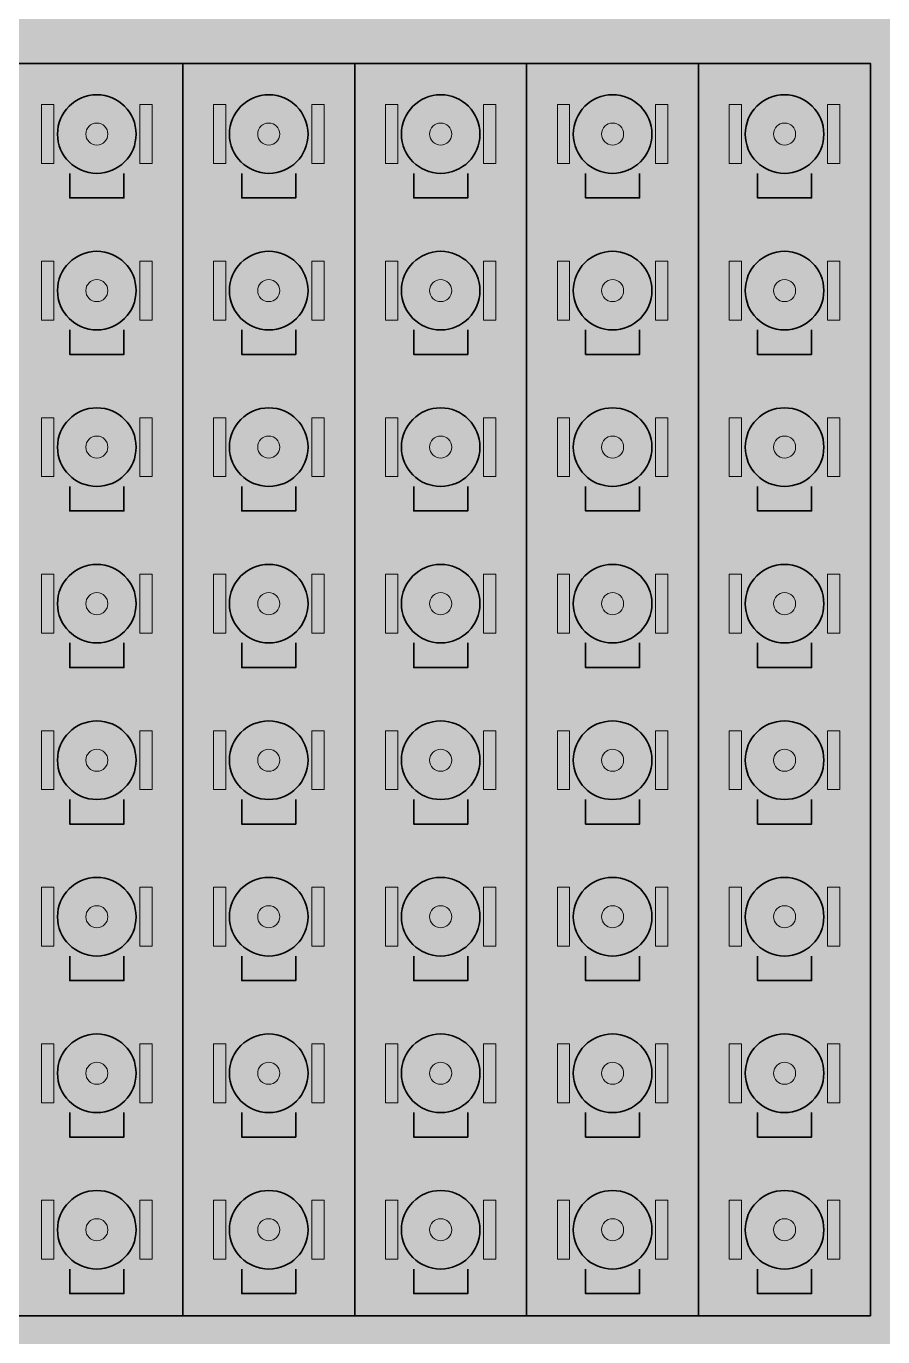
# Model space of a CAD drawing. Header units: millimetres. Extents: x 0 to 1189, y 0 to 841.
# Drawn here: x 622.1 to 657, y 184.1 to 237.5 of the extents above; entities that cross this region are included whole.
import ezdxf

# ---------------------------------------------------------------- set-up
doc = ezdxf.new("R2010")
doc.units = ezdxf.units.MM
doc.layers.add('A-DEM-VE', color=3, linetype='CONTINUOUS', lineweight=35, true_color=0x00963c)
doc.layers.add('A-EQUIPO', color=30, linetype='CONTINUOUS', lineweight=35, true_color=0xe67800)
for name, color, linetype, lineweight in [('A-EQUIPO-FINO', 8, 'CONTINUOUS', 13), ('A-EQUIPO-RELLENO', 9, 'CONTINUOUS', 13), ('A-RELLENO', 9, 'CONTINUOUS', 13)]:
    doc.layers.add(name, color=color, linetype=linetype, lineweight=lineweight)

msp = doc.modelspace()

# ---------------------------------------------------------------- hatches: boundary and pattern name
at = {"layer": 'A-EQUIPO-RELLENO', "true_color": 0x969ba0}
h = msp.add_hatch(color=7, dxfattribs=at)
h.dxf.hatch_style = 1
h.paths.add_polyline_path([(623.25, 231.931), (623.25, 234.331), (622.75, 234.331), (622.75, 231.931)])
at = {"layer": 'A-EQUIPO-RELLENO', "true_color": 0xf0786e}
h = msp.add_hatch(color=7, dxfattribs=at)
h.dxf.hatch_style = 1
h.paths.add_polyline_path([(625, 234.731), (624.586, 234.677), (624.2, 234.517), (623.869, 234.263), (623.614, 233.931), (623.455, 233.545), (623.4, 233.131), (623.455, 232.717), (623.614, 232.331), (623.869, 232), (624.2, 231.746), (624.586, 231.586), (625, 231.531), (625.414, 231.586), (625.8, 231.746), (626.131, 232), (626.386, 232.331), (626.545, 232.717), (626.6, 233.131), (626.545, 233.545), (626.386, 233.931), (626.131, 234.263), (625.8, 234.517), (625.414, 234.677)])
at = {"layer": 'A-EQUIPO-RELLENO', "true_color": 0x969ba0}
h = msp.add_hatch(color=7, dxfattribs=at)
h.dxf.hatch_style = 1
h.paths.add_polyline_path([(627.25, 231.931), (627.25, 234.331), (626.75, 234.331), (626.75, 231.931)])
h = msp.add_hatch(color=7, dxfattribs=at)
h.dxf.hatch_style = 1
h.paths.add_polyline_path([(630.25, 231.931), (630.25, 234.331), (629.75, 234.331), (629.75, 231.931)])
at = {"layer": 'A-EQUIPO-RELLENO', "true_color": 0xf0786e}
h = msp.add_hatch(color=7, dxfattribs=at)
h.dxf.hatch_style = 1
h.paths.add_polyline_path([(632, 234.731), (631.586, 234.677), (631.2, 234.517), (630.869, 234.263), (630.614, 233.931), (630.455, 233.545), (630.4, 233.131), (630.455, 232.717), (630.614, 232.331), (630.869, 232), (631.2, 231.746), (631.586, 231.586), (632, 231.531), (632.414, 231.586), (632.8, 231.746), (633.131, 232), (633.386, 232.331), (633.545, 232.717), (633.6, 233.131), (633.545, 233.545), (633.386, 233.931), (633.131, 234.263), (632.8, 234.517), (632.414, 234.677)])
at = {"layer": 'A-EQUIPO-RELLENO', "true_color": 0x969ba0}
h = msp.add_hatch(color=7, dxfattribs=at)
h.dxf.hatch_style = 1
h.paths.add_polyline_path([(634.25, 231.931), (634.25, 234.331), (633.75, 234.331), (633.75, 231.931)])
h = msp.add_hatch(color=7, dxfattribs=at)
h.dxf.hatch_style = 1
h.paths.add_polyline_path([(637.25, 231.931), (637.25, 234.331), (636.75, 234.331), (636.75, 231.931)])
at = {"layer": 'A-EQUIPO-RELLENO', "true_color": 0xf0786e}
h = msp.add_hatch(color=7, dxfattribs=at)
h.dxf.hatch_style = 1
h.paths.add_polyline_path([(639, 234.731), (638.586, 234.677), (638.2, 234.517), (637.869, 234.263), (637.614, 233.931), (637.455, 233.545), (637.4, 233.131), (637.455, 232.717), (637.614, 232.331), (637.869, 232), (638.2, 231.746), (638.586, 231.586), (639, 231.531), (639.414, 231.586), (639.8, 231.746), (640.131, 232), (640.386, 232.331), (640.545, 232.717), (640.6, 233.131), (640.545, 233.545), (640.386, 233.931), (640.131, 234.263), (639.8, 234.517), (639.414, 234.677)])
at = {"layer": 'A-EQUIPO-RELLENO', "true_color": 0x969ba0}
h = msp.add_hatch(color=7, dxfattribs=at)
h.dxf.hatch_style = 1
h.paths.add_polyline_path([(641.25, 231.931), (641.25, 234.331), (640.75, 234.331), (640.75, 231.931)])
h = msp.add_hatch(color=7, dxfattribs=at)
h.dxf.hatch_style = 1
h.paths.add_polyline_path([(644.25, 231.931), (644.25, 234.331), (643.75, 234.331), (643.75, 231.931)])
at = {"layer": 'A-EQUIPO-RELLENO', "true_color": 0xf0786e}
h = msp.add_hatch(color=7, dxfattribs=at)
h.dxf.hatch_style = 1
h.paths.add_polyline_path([(646, 234.731), (645.586, 234.677), (645.2, 234.517), (644.869, 234.263), (644.614, 233.931), (644.455, 233.545), (644.4, 233.131), (644.455, 232.717), (644.614, 232.331), (644.869, 232), (645.2, 231.746), (645.586, 231.586), (646, 231.531), (646.414, 231.586), (646.8, 231.746), (647.131, 232), (647.386, 232.331), (647.545, 232.717), (647.6, 233.131), (647.545, 233.545), (647.386, 233.931), (647.131, 234.263), (646.8, 234.517), (646.414, 234.677)])
at = {"layer": 'A-EQUIPO-RELLENO', "true_color": 0x969ba0}
h = msp.add_hatch(color=7, dxfattribs=at)
h.dxf.hatch_style = 1
h.paths.add_polyline_path([(648.25, 231.931), (648.25, 234.331), (647.75, 234.331), (647.75, 231.931)])
h = msp.add_hatch(color=7, dxfattribs=at)
h.dxf.hatch_style = 1
h.paths.add_polyline_path([(651.25, 231.931), (651.25, 234.331), (650.75, 234.331), (650.75, 231.931)])
at = {"layer": 'A-EQUIPO-RELLENO', "true_color": 0xf0786e}
h = msp.add_hatch(color=7, dxfattribs=at)
h.dxf.hatch_style = 1
h.paths.add_polyline_path([(653, 234.731), (652.586, 234.677), (652.2, 234.517), (651.869, 234.263), (651.614, 233.931), (651.455, 233.545), (651.4, 233.131), (651.455, 232.717), (651.614, 232.331), (651.869, 232), (652.2, 231.746), (652.586, 231.586), (653, 231.531), (653.414, 231.586), (653.8, 231.746), (654.131, 232), (654.386, 232.331), (654.545, 232.717), (654.6, 233.131), (654.545, 233.545), (654.386, 233.931), (654.131, 234.263), (653.8, 234.517), (653.414, 234.677)])
at = {"layer": 'A-EQUIPO-RELLENO', "true_color": 0x969ba0}
h = msp.add_hatch(color=7, dxfattribs=at)
h.dxf.hatch_style = 1
h.paths.add_polyline_path([(655.25, 231.931), (655.25, 234.331), (654.75, 234.331), (654.75, 231.931)])
h = msp.add_hatch(color=7, dxfattribs=at)
h.dxf.hatch_style = 1
h.paths.add_polyline_path([(623.25, 225.556), (623.25, 227.956), (622.75, 227.956), (622.75, 225.556)])
at = {"layer": 'A-EQUIPO-RELLENO', "true_color": 0xf0786e}
h = msp.add_hatch(color=7, dxfattribs=at)
h.dxf.hatch_style = 1
h.paths.add_polyline_path([(625, 228.356), (624.586, 228.302), (624.2, 228.142), (623.869, 227.888), (623.614, 227.556), (623.455, 227.17), (623.4, 226.756), (623.455, 226.342), (623.614, 225.956), (623.869, 225.625), (624.2, 225.371), (624.586, 225.211), (625, 225.156), (625.414, 225.211), (625.8, 225.371), (626.131, 225.625), (626.386, 225.956), (626.545, 226.342), (626.6, 226.756), (626.545, 227.17), (626.386, 227.556), (626.131, 227.888), (625.8, 228.142), (625.414, 228.302)])
at = {"layer": 'A-EQUIPO-RELLENO', "true_color": 0x969ba0}
h = msp.add_hatch(color=7, dxfattribs=at)
h.dxf.hatch_style = 1
h.paths.add_polyline_path([(627.25, 225.556), (627.25, 227.956), (626.75, 227.956), (626.75, 225.556)])
h = msp.add_hatch(color=7, dxfattribs=at)
h.dxf.hatch_style = 1
h.paths.add_polyline_path([(630.25, 225.556), (630.25, 227.956), (629.75, 227.956), (629.75, 225.556)])
at = {"layer": 'A-EQUIPO-RELLENO', "true_color": 0xf0786e}
h = msp.add_hatch(color=7, dxfattribs=at)
h.dxf.hatch_style = 1
h.paths.add_polyline_path([(632, 228.356), (631.586, 228.302), (631.2, 228.142), (630.869, 227.888), (630.614, 227.556), (630.455, 227.17), (630.4, 226.756), (630.455, 226.342), (630.614, 225.956), (630.869, 225.625), (631.2, 225.371), (631.586, 225.211), (632, 225.156), (632.414, 225.211), (632.8, 225.371), (633.131, 225.625), (633.386, 225.956), (633.545, 226.342), (633.6, 226.756), (633.545, 227.17), (633.386, 227.556), (633.131, 227.888), (632.8, 228.142), (632.414, 228.302)])
at = {"layer": 'A-EQUIPO-RELLENO', "true_color": 0x969ba0}
h = msp.add_hatch(color=7, dxfattribs=at)
h.dxf.hatch_style = 1
h.paths.add_polyline_path([(634.25, 225.556), (634.25, 227.956), (633.75, 227.956), (633.75, 225.556)])
h = msp.add_hatch(color=7, dxfattribs=at)
h.dxf.hatch_style = 1
h.paths.add_polyline_path([(637.25, 225.556), (637.25, 227.956), (636.75, 227.956), (636.75, 225.556)])
at = {"layer": 'A-EQUIPO-RELLENO', "true_color": 0xf0786e}
h = msp.add_hatch(color=7, dxfattribs=at)
h.dxf.hatch_style = 1
h.paths.add_polyline_path([(639, 228.356), (638.586, 228.302), (638.2, 228.142), (637.869, 227.888), (637.614, 227.556), (637.455, 227.17), (637.4, 226.756), (637.455, 226.342), (637.614, 225.956), (637.869, 225.625), (638.2, 225.371), (638.586, 225.211), (639, 225.156), (639.414, 225.211), (639.8, 225.371), (640.131, 225.625), (640.386, 225.956), (640.545, 226.342), (640.6, 226.756), (640.545, 227.17), (640.386, 227.556), (640.131, 227.888), (639.8, 228.142), (639.414, 228.302)])
at = {"layer": 'A-EQUIPO-RELLENO', "true_color": 0x969ba0}
h = msp.add_hatch(color=7, dxfattribs=at)
h.dxf.hatch_style = 1
h.paths.add_polyline_path([(641.25, 225.556), (641.25, 227.956), (640.75, 227.956), (640.75, 225.556)])
h = msp.add_hatch(color=7, dxfattribs=at)
h.dxf.hatch_style = 1
h.paths.add_polyline_path([(644.25, 225.556), (644.25, 227.956), (643.75, 227.956), (643.75, 225.556)])
at = {"layer": 'A-EQUIPO-RELLENO', "true_color": 0xf0786e}
h = msp.add_hatch(color=7, dxfattribs=at)
h.dxf.hatch_style = 1
h.paths.add_polyline_path([(646, 228.356), (645.586, 228.302), (645.2, 228.142), (644.869, 227.888), (644.614, 227.556), (644.455, 227.17), (644.4, 226.756), (644.455, 226.342), (644.614, 225.956), (644.869, 225.625), (645.2, 225.371), (645.586, 225.211), (646, 225.156), (646.414, 225.211), (646.8, 225.371), (647.131, 225.625), (647.386, 225.956), (647.545, 226.342), (647.6, 226.756), (647.545, 227.17), (647.386, 227.556), (647.131, 227.888), (646.8, 228.142), (646.414, 228.302)])
at = {"layer": 'A-EQUIPO-RELLENO', "true_color": 0x969ba0}
h = msp.add_hatch(color=7, dxfattribs=at)
h.dxf.hatch_style = 1
h.paths.add_polyline_path([(648.25, 225.556), (648.25, 227.956), (647.75, 227.956), (647.75, 225.556)])
h = msp.add_hatch(color=7, dxfattribs=at)
h.dxf.hatch_style = 1
h.paths.add_polyline_path([(651.25, 225.556), (651.25, 227.956), (650.75, 227.956), (650.75, 225.556)])
at = {"layer": 'A-EQUIPO-RELLENO', "true_color": 0xf0786e}
h = msp.add_hatch(color=7, dxfattribs=at)
h.dxf.hatch_style = 1
h.paths.add_polyline_path([(653, 228.356), (652.586, 228.302), (652.2, 228.142), (651.869, 227.888), (651.614, 227.556), (651.455, 227.17), (651.4, 226.756), (651.455, 226.342), (651.614, 225.956), (651.869, 225.625), (652.2, 225.371), (652.586, 225.211), (653, 225.156), (653.414, 225.211), (653.8, 225.371), (654.131, 225.625), (654.386, 225.956), (654.545, 226.342), (654.6, 226.756), (654.545, 227.17), (654.386, 227.556), (654.131, 227.888), (653.8, 228.142), (653.414, 228.302)])
at = {"layer": 'A-EQUIPO-RELLENO', "true_color": 0x969ba0}
h = msp.add_hatch(color=7, dxfattribs=at)
h.dxf.hatch_style = 1
h.paths.add_polyline_path([(655.25, 225.556), (655.25, 227.956), (654.75, 227.956), (654.75, 225.556)])
h = msp.add_hatch(color=7, dxfattribs=at)
h.dxf.hatch_style = 1
h.paths.add_polyline_path([(623.25, 219.181), (623.25, 221.581), (622.75, 221.581), (622.75, 219.181)])
at = {"layer": 'A-EQUIPO-RELLENO', "true_color": 0xf0786e}
h = msp.add_hatch(color=7, dxfattribs=at)
h.dxf.hatch_style = 1
h.paths.add_polyline_path([(625, 221.981), (624.586, 221.927), (624.2, 221.767), (623.869, 221.513), (623.614, 221.181), (623.455, 220.795), (623.4, 220.381), (623.455, 219.967), (623.614, 219.581), (623.869, 219.25), (624.2, 218.996), (624.586, 218.836), (625, 218.781), (625.414, 218.836), (625.8, 218.996), (626.131, 219.25), (626.386, 219.581), (626.545, 219.967), (626.6, 220.381), (626.545, 220.795), (626.386, 221.181), (626.131, 221.513), (625.8, 221.767), (625.414, 221.927)])
at = {"layer": 'A-EQUIPO-RELLENO', "true_color": 0x969ba0}
h = msp.add_hatch(color=7, dxfattribs=at)
h.dxf.hatch_style = 1
h.paths.add_polyline_path([(627.25, 219.181), (627.25, 221.581), (626.75, 221.581), (626.75, 219.181)])
h = msp.add_hatch(color=7, dxfattribs=at)
h.dxf.hatch_style = 1
h.paths.add_polyline_path([(630.25, 219.181), (630.25, 221.581), (629.75, 221.581), (629.75, 219.181)])
at = {"layer": 'A-EQUIPO-RELLENO', "true_color": 0xf0786e}
h = msp.add_hatch(color=7, dxfattribs=at)
h.dxf.hatch_style = 1
h.paths.add_polyline_path([(632, 221.981), (631.586, 221.927), (631.2, 221.767), (630.869, 221.513), (630.614, 221.181), (630.455, 220.795), (630.4, 220.381), (630.455, 219.967), (630.614, 219.581), (630.869, 219.25), (631.2, 218.996), (631.586, 218.836), (632, 218.781), (632.414, 218.836), (632.8, 218.996), (633.131, 219.25), (633.386, 219.581), (633.545, 219.967), (633.6, 220.381), (633.545, 220.795), (633.386, 221.181), (633.131, 221.513), (632.8, 221.767), (632.414, 221.927)])
at = {"layer": 'A-EQUIPO-RELLENO', "true_color": 0x969ba0}
h = msp.add_hatch(color=7, dxfattribs=at)
h.dxf.hatch_style = 1
h.paths.add_polyline_path([(634.25, 219.181), (634.25, 221.581), (633.75, 221.581), (633.75, 219.181)])
h = msp.add_hatch(color=7, dxfattribs=at)
h.dxf.hatch_style = 1
h.paths.add_polyline_path([(637.25, 219.181), (637.25, 221.581), (636.75, 221.581), (636.75, 219.181)])
at = {"layer": 'A-EQUIPO-RELLENO', "true_color": 0xf0786e}
h = msp.add_hatch(color=7, dxfattribs=at)
h.dxf.hatch_style = 1
h.paths.add_polyline_path([(639, 221.981), (638.586, 221.927), (638.2, 221.767), (637.869, 221.513), (637.614, 221.181), (637.455, 220.795), (637.4, 220.381), (637.455, 219.967), (637.614, 219.581), (637.869, 219.25), (638.2, 218.996), (638.586, 218.836), (639, 218.781), (639.414, 218.836), (639.8, 218.996), (640.131, 219.25), (640.386, 219.581), (640.545, 219.967), (640.6, 220.381), (640.545, 220.795), (640.386, 221.181), (640.131, 221.513), (639.8, 221.767), (639.414, 221.927)])
at = {"layer": 'A-EQUIPO-RELLENO', "true_color": 0x969ba0}
h = msp.add_hatch(color=7, dxfattribs=at)
h.dxf.hatch_style = 1
h.paths.add_polyline_path([(641.25, 219.181), (641.25, 221.581), (640.75, 221.581), (640.75, 219.181)])
h = msp.add_hatch(color=7, dxfattribs=at)
h.dxf.hatch_style = 1
h.paths.add_polyline_path([(644.25, 219.181), (644.25, 221.581), (643.75, 221.581), (643.75, 219.181)])
at = {"layer": 'A-EQUIPO-RELLENO', "true_color": 0xf0786e}
h = msp.add_hatch(color=7, dxfattribs=at)
h.dxf.hatch_style = 1
h.paths.add_polyline_path([(646, 221.981), (645.586, 221.927), (645.2, 221.767), (644.869, 221.513), (644.614, 221.181), (644.455, 220.795), (644.4, 220.381), (644.455, 219.967), (644.614, 219.581), (644.869, 219.25), (645.2, 218.996), (645.586, 218.836), (646, 218.781), (646.414, 218.836), (646.8, 218.996), (647.131, 219.25), (647.386, 219.581), (647.545, 219.967), (647.6, 220.381), (647.545, 220.795), (647.386, 221.181), (647.131, 221.513), (646.8, 221.767), (646.414, 221.927)])
at = {"layer": 'A-EQUIPO-RELLENO', "true_color": 0x969ba0}
h = msp.add_hatch(color=7, dxfattribs=at)
h.dxf.hatch_style = 1
h.paths.add_polyline_path([(648.25, 219.181), (648.25, 221.581), (647.75, 221.581), (647.75, 219.181)])
h = msp.add_hatch(color=7, dxfattribs=at)
h.dxf.hatch_style = 1
h.paths.add_polyline_path([(651.25, 219.181), (651.25, 221.581), (650.75, 221.581), (650.75, 219.181)])
at = {"layer": 'A-EQUIPO-RELLENO', "true_color": 0xf0786e}
h = msp.add_hatch(color=7, dxfattribs=at)
h.dxf.hatch_style = 1
h.paths.add_polyline_path([(653, 221.981), (652.586, 221.927), (652.2, 221.767), (651.869, 221.513), (651.614, 221.181), (651.455, 220.795), (651.4, 220.381), (651.455, 219.967), (651.614, 219.581), (651.869, 219.25), (652.2, 218.996), (652.586, 218.836), (653, 218.781), (653.414, 218.836), (653.8, 218.996), (654.131, 219.25), (654.386, 219.581), (654.545, 219.967), (654.6, 220.381), (654.545, 220.795), (654.386, 221.181), (654.131, 221.513), (653.8, 221.767), (653.414, 221.927)])
at = {"layer": 'A-EQUIPO-RELLENO', "true_color": 0x969ba0}
h = msp.add_hatch(color=7, dxfattribs=at)
h.dxf.hatch_style = 1
h.paths.add_polyline_path([(655.25, 219.181), (655.25, 221.581), (654.75, 221.581), (654.75, 219.181)])
h = msp.add_hatch(color=7, dxfattribs=at)
h.dxf.hatch_style = 1
h.paths.add_polyline_path([(623.25, 212.806), (623.25, 215.206), (622.75, 215.206), (622.75, 212.806)])
at = {"layer": 'A-EQUIPO-RELLENO', "true_color": 0xf0786e}
h = msp.add_hatch(color=7, dxfattribs=at)
h.dxf.hatch_style = 1
h.paths.add_polyline_path([(625, 215.606), (624.586, 215.552), (624.2, 215.392), (623.869, 215.138), (623.614, 214.806), (623.455, 214.42), (623.4, 214.006), (623.455, 213.592), (623.614, 213.206), (623.869, 212.875), (624.2, 212.621), (624.586, 212.461), (625, 212.406), (625.414, 212.461), (625.8, 212.621), (626.131, 212.875), (626.386, 213.206), (626.545, 213.592), (626.6, 214.006), (626.545, 214.42), (626.386, 214.806), (626.131, 215.138), (625.8, 215.392), (625.414, 215.552)])
at = {"layer": 'A-EQUIPO-RELLENO', "true_color": 0x969ba0}
h = msp.add_hatch(color=7, dxfattribs=at)
h.dxf.hatch_style = 1
h.paths.add_polyline_path([(627.25, 212.806), (627.25, 215.206), (626.75, 215.206), (626.75, 212.806)])
h = msp.add_hatch(color=7, dxfattribs=at)
h.dxf.hatch_style = 1
h.paths.add_polyline_path([(630.25, 212.806), (630.25, 215.206), (629.75, 215.206), (629.75, 212.806)])
at = {"layer": 'A-EQUIPO-RELLENO', "true_color": 0xf0786e}
h = msp.add_hatch(color=7, dxfattribs=at)
h.dxf.hatch_style = 1
h.paths.add_polyline_path([(632, 215.606), (631.586, 215.552), (631.2, 215.392), (630.869, 215.138), (630.614, 214.806), (630.455, 214.42), (630.4, 214.006), (630.455, 213.592), (630.614, 213.206), (630.869, 212.875), (631.2, 212.621), (631.586, 212.461), (632, 212.406), (632.414, 212.461), (632.8, 212.621), (633.131, 212.875), (633.386, 213.206), (633.545, 213.592), (633.6, 214.006), (633.545, 214.42), (633.386, 214.806), (633.131, 215.138), (632.8, 215.392), (632.414, 215.552)])
at = {"layer": 'A-EQUIPO-RELLENO', "true_color": 0x969ba0}
h = msp.add_hatch(color=7, dxfattribs=at)
h.dxf.hatch_style = 1
h.paths.add_polyline_path([(634.25, 212.806), (634.25, 215.206), (633.75, 215.206), (633.75, 212.806)])
h = msp.add_hatch(color=7, dxfattribs=at)
h.dxf.hatch_style = 1
h.paths.add_polyline_path([(637.25, 212.806), (637.25, 215.206), (636.75, 215.206), (636.75, 212.806)])
at = {"layer": 'A-EQUIPO-RELLENO', "true_color": 0xf0786e}
h = msp.add_hatch(color=7, dxfattribs=at)
h.dxf.hatch_style = 1
h.paths.add_polyline_path([(639, 215.606), (638.586, 215.552), (638.2, 215.392), (637.869, 215.138), (637.614, 214.806), (637.455, 214.42), (637.4, 214.006), (637.455, 213.592), (637.614, 213.206), (637.869, 212.875), (638.2, 212.621), (638.586, 212.461), (639, 212.406), (639.414, 212.461), (639.8, 212.621), (640.131, 212.875), (640.386, 213.206), (640.545, 213.592), (640.6, 214.006), (640.545, 214.42), (640.386, 214.806), (640.131, 215.138), (639.8, 215.392), (639.414, 215.552)])
at = {"layer": 'A-EQUIPO-RELLENO', "true_color": 0x969ba0}
h = msp.add_hatch(color=7, dxfattribs=at)
h.dxf.hatch_style = 1
h.paths.add_polyline_path([(641.25, 212.806), (641.25, 215.206), (640.75, 215.206), (640.75, 212.806)])
h = msp.add_hatch(color=7, dxfattribs=at)
h.dxf.hatch_style = 1
h.paths.add_polyline_path([(644.25, 212.806), (644.25, 215.206), (643.75, 215.206), (643.75, 212.806)])
at = {"layer": 'A-EQUIPO-RELLENO', "true_color": 0xf0786e}
h = msp.add_hatch(color=7, dxfattribs=at)
h.dxf.hatch_style = 1
h.paths.add_polyline_path([(646, 215.606), (645.586, 215.552), (645.2, 215.392), (644.869, 215.138), (644.614, 214.806), (644.455, 214.42), (644.4, 214.006), (644.455, 213.592), (644.614, 213.206), (644.869, 212.875), (645.2, 212.621), (645.586, 212.461), (646, 212.406), (646.414, 212.461), (646.8, 212.621), (647.131, 212.875), (647.386, 213.206), (647.545, 213.592), (647.6, 214.006), (647.545, 214.42), (647.386, 214.806), (647.131, 215.138), (646.8, 215.392), (646.414, 215.552)])
at = {"layer": 'A-EQUIPO-RELLENO', "true_color": 0x969ba0}
h = msp.add_hatch(color=7, dxfattribs=at)
h.dxf.hatch_style = 1
h.paths.add_polyline_path([(648.25, 212.806), (648.25, 215.206), (647.75, 215.206), (647.75, 212.806)])
h = msp.add_hatch(color=7, dxfattribs=at)
h.dxf.hatch_style = 1
h.paths.add_polyline_path([(651.25, 212.806), (651.25, 215.206), (650.75, 215.206), (650.75, 212.806)])
at = {"layer": 'A-EQUIPO-RELLENO', "true_color": 0xf0786e}
h = msp.add_hatch(color=7, dxfattribs=at)
h.dxf.hatch_style = 1
h.paths.add_polyline_path([(653, 215.606), (652.586, 215.552), (652.2, 215.392), (651.869, 215.138), (651.614, 214.806), (651.455, 214.42), (651.4, 214.006), (651.455, 213.592), (651.614, 213.206), (651.869, 212.875), (652.2, 212.621), (652.586, 212.461), (653, 212.406), (653.414, 212.461), (653.8, 212.621), (654.131, 212.875), (654.386, 213.206), (654.545, 213.592), (654.6, 214.006), (654.545, 214.42), (654.386, 214.806), (654.131, 215.138), (653.8, 215.392), (653.414, 215.552)])
at = {"layer": 'A-EQUIPO-RELLENO', "true_color": 0x969ba0}
h = msp.add_hatch(color=7, dxfattribs=at)
h.dxf.hatch_style = 1
h.paths.add_polyline_path([(655.25, 212.806), (655.25, 215.206), (654.75, 215.206), (654.75, 212.806)])
h = msp.add_hatch(color=7, dxfattribs=at)
h.dxf.hatch_style = 1
h.paths.add_polyline_path([(623.25, 206.431), (623.25, 208.831), (622.75, 208.831), (622.75, 206.431)])
at = {"layer": 'A-EQUIPO-RELLENO', "true_color": 0xf0786e}
h = msp.add_hatch(color=7, dxfattribs=at)
h.dxf.hatch_style = 1
h.paths.add_polyline_path([(625, 209.231), (624.586, 209.177), (624.2, 209.017), (623.869, 208.763), (623.614, 208.431), (623.455, 208.045), (623.4, 207.631), (623.455, 207.217), (623.614, 206.831), (623.869, 206.5), (624.2, 206.246), (624.586, 206.086), (625, 206.031), (625.414, 206.086), (625.8, 206.246), (626.131, 206.5), (626.386, 206.831), (626.545, 207.217), (626.6, 207.631), (626.545, 208.045), (626.386, 208.431), (626.131, 208.763), (625.8, 209.017), (625.414, 209.177)])
at = {"layer": 'A-EQUIPO-RELLENO', "true_color": 0x969ba0}
h = msp.add_hatch(color=7, dxfattribs=at)
h.dxf.hatch_style = 1
h.paths.add_polyline_path([(627.25, 206.431), (627.25, 208.831), (626.75, 208.831), (626.75, 206.431)])
h = msp.add_hatch(color=7, dxfattribs=at)
h.dxf.hatch_style = 1
h.paths.add_polyline_path([(630.25, 206.431), (630.25, 208.831), (629.75, 208.831), (629.75, 206.431)])
at = {"layer": 'A-EQUIPO-RELLENO', "true_color": 0xf0786e}
h = msp.add_hatch(color=7, dxfattribs=at)
h.dxf.hatch_style = 1
h.paths.add_polyline_path([(632, 209.231), (631.586, 209.177), (631.2, 209.017), (630.869, 208.763), (630.614, 208.431), (630.455, 208.045), (630.4, 207.631), (630.455, 207.217), (630.614, 206.831), (630.869, 206.5), (631.2, 206.246), (631.586, 206.086), (632, 206.031), (632.414, 206.086), (632.8, 206.246), (633.131, 206.5), (633.386, 206.831), (633.545, 207.217), (633.6, 207.631), (633.545, 208.045), (633.386, 208.431), (633.131, 208.763), (632.8, 209.017), (632.414, 209.177)])
at = {"layer": 'A-EQUIPO-RELLENO', "true_color": 0x969ba0}
h = msp.add_hatch(color=7, dxfattribs=at)
h.dxf.hatch_style = 1
h.paths.add_polyline_path([(634.25, 206.431), (634.25, 208.831), (633.75, 208.831), (633.75, 206.431)])
h = msp.add_hatch(color=7, dxfattribs=at)
h.dxf.hatch_style = 1
h.paths.add_polyline_path([(637.25, 206.431), (637.25, 208.831), (636.75, 208.831), (636.75, 206.431)])
at = {"layer": 'A-EQUIPO-RELLENO', "true_color": 0xf0786e}
h = msp.add_hatch(color=7, dxfattribs=at)
h.dxf.hatch_style = 1
h.paths.add_polyline_path([(639, 209.231), (638.586, 209.177), (638.2, 209.017), (637.869, 208.763), (637.614, 208.431), (637.455, 208.045), (637.4, 207.631), (637.455, 207.217), (637.614, 206.831), (637.869, 206.5), (638.2, 206.246), (638.586, 206.086), (639, 206.031), (639.414, 206.086), (639.8, 206.246), (640.131, 206.5), (640.386, 206.831), (640.545, 207.217), (640.6, 207.631), (640.545, 208.045), (640.386, 208.431), (640.131, 208.763), (639.8, 209.017), (639.414, 209.177)])
at = {"layer": 'A-EQUIPO-RELLENO', "true_color": 0x969ba0}
h = msp.add_hatch(color=7, dxfattribs=at)
h.dxf.hatch_style = 1
h.paths.add_polyline_path([(641.25, 206.431), (641.25, 208.831), (640.75, 208.831), (640.75, 206.431)])
h = msp.add_hatch(color=7, dxfattribs=at)
h.dxf.hatch_style = 1
h.paths.add_polyline_path([(644.25, 206.431), (644.25, 208.831), (643.75, 208.831), (643.75, 206.431)])
at = {"layer": 'A-EQUIPO-RELLENO', "true_color": 0xf0786e}
h = msp.add_hatch(color=7, dxfattribs=at)
h.dxf.hatch_style = 1
h.paths.add_polyline_path([(646, 209.231), (645.586, 209.177), (645.2, 209.017), (644.869, 208.763), (644.614, 208.431), (644.455, 208.045), (644.4, 207.631), (644.455, 207.217), (644.614, 206.831), (644.869, 206.5), (645.2, 206.246), (645.586, 206.086), (646, 206.031), (646.414, 206.086), (646.8, 206.246), (647.131, 206.5), (647.386, 206.831), (647.545, 207.217), (647.6, 207.631), (647.545, 208.045), (647.386, 208.431), (647.131, 208.763), (646.8, 209.017), (646.414, 209.177)])
at = {"layer": 'A-EQUIPO-RELLENO', "true_color": 0x969ba0}
h = msp.add_hatch(color=7, dxfattribs=at)
h.dxf.hatch_style = 1
h.paths.add_polyline_path([(648.25, 206.431), (648.25, 208.831), (647.75, 208.831), (647.75, 206.431)])
h = msp.add_hatch(color=7, dxfattribs=at)
h.dxf.hatch_style = 1
h.paths.add_polyline_path([(651.25, 206.431), (651.25, 208.831), (650.75, 208.831), (650.75, 206.431)])
at = {"layer": 'A-EQUIPO-RELLENO', "true_color": 0xf0786e}
h = msp.add_hatch(color=7, dxfattribs=at)
h.dxf.hatch_style = 1
h.paths.add_polyline_path([(653, 209.231), (652.586, 209.177), (652.2, 209.017), (651.869, 208.763), (651.614, 208.431), (651.455, 208.045), (651.4, 207.631), (651.455, 207.217), (651.614, 206.831), (651.869, 206.5), (652.2, 206.246), (652.586, 206.086), (653, 206.031), (653.414, 206.086), (653.8, 206.246), (654.131, 206.5), (654.386, 206.831), (654.545, 207.217), (654.6, 207.631), (654.545, 208.045), (654.386, 208.431), (654.131, 208.763), (653.8, 209.017), (653.414, 209.177)])
at = {"layer": 'A-EQUIPO-RELLENO', "true_color": 0x969ba0}
h = msp.add_hatch(color=7, dxfattribs=at)
h.dxf.hatch_style = 1
h.paths.add_polyline_path([(655.25, 206.431), (655.25, 208.831), (654.75, 208.831), (654.75, 206.431)])
at = {"layer": 'A-EQUIPO-RELLENO', "true_color": 0xf0786e}
h = msp.add_hatch(color=7, dxfattribs=at)
h.dxf.hatch_style = 1
h.paths.add_polyline_path([(625, 202.856), (624.586, 202.802), (624.2, 202.642), (623.869, 202.388), (623.614, 202.056), (623.455, 201.67), (623.4, 201.256), (623.455, 200.842), (623.614, 200.456), (623.869, 200.125), (624.2, 199.871), (624.586, 199.711), (625, 199.656), (625.414, 199.711), (625.8, 199.871), (626.131, 200.125), (626.386, 200.456), (626.545, 200.842), (626.6, 201.256), (626.545, 201.67), (626.386, 202.056), (626.131, 202.388), (625.8, 202.642), (625.414, 202.802)])
h = msp.add_hatch(color=7, dxfattribs=at)
h.dxf.hatch_style = 1
h.paths.add_polyline_path([(632, 202.856), (631.586, 202.802), (631.2, 202.642), (630.869, 202.388), (630.614, 202.056), (630.455, 201.67), (630.4, 201.256), (630.455, 200.842), (630.614, 200.456), (630.869, 200.125), (631.2, 199.871), (631.586, 199.711), (632, 199.656), (632.414, 199.711), (632.8, 199.871), (633.131, 200.125), (633.386, 200.456), (633.545, 200.842), (633.6, 201.256), (633.545, 201.67), (633.386, 202.056), (633.131, 202.388), (632.8, 202.642), (632.414, 202.802)])
h = msp.add_hatch(color=7, dxfattribs=at)
h.dxf.hatch_style = 1
h.paths.add_polyline_path([(639, 202.856), (638.586, 202.802), (638.2, 202.642), (637.869, 202.388), (637.614, 202.056), (637.455, 201.67), (637.4, 201.256), (637.455, 200.842), (637.614, 200.456), (637.869, 200.125), (638.2, 199.871), (638.586, 199.711), (639, 199.656), (639.414, 199.711), (639.8, 199.871), (640.131, 200.125), (640.386, 200.456), (640.545, 200.842), (640.6, 201.256), (640.545, 201.67), (640.386, 202.056), (640.131, 202.388), (639.8, 202.642), (639.414, 202.802)])
h = msp.add_hatch(color=7, dxfattribs=at)
h.dxf.hatch_style = 1
h.paths.add_polyline_path([(646, 202.856), (645.586, 202.802), (645.2, 202.642), (644.869, 202.388), (644.614, 202.056), (644.455, 201.67), (644.4, 201.256), (644.455, 200.842), (644.614, 200.456), (644.869, 200.125), (645.2, 199.871), (645.586, 199.711), (646, 199.656), (646.414, 199.711), (646.8, 199.871), (647.131, 200.125), (647.386, 200.456), (647.545, 200.842), (647.6, 201.256), (647.545, 201.67), (647.386, 202.056), (647.131, 202.388), (646.8, 202.642), (646.414, 202.802)])
h = msp.add_hatch(color=7, dxfattribs=at)
h.dxf.hatch_style = 1
h.paths.add_polyline_path([(653, 202.856), (652.586, 202.802), (652.2, 202.642), (651.869, 202.388), (651.614, 202.056), (651.455, 201.67), (651.4, 201.256), (651.455, 200.842), (651.614, 200.456), (651.869, 200.125), (652.2, 199.871), (652.586, 199.711), (653, 199.656), (653.414, 199.711), (653.8, 199.871), (654.131, 200.125), (654.386, 200.456), (654.545, 200.842), (654.6, 201.256), (654.545, 201.67), (654.386, 202.056), (654.131, 202.388), (653.8, 202.642), (653.414, 202.802)])
at = {"layer": 'A-EQUIPO-RELLENO', "true_color": 0x969ba0}
h = msp.add_hatch(color=7, dxfattribs=at)
h.dxf.hatch_style = 1
h.paths.add_polyline_path([(623.25, 200.056), (623.25, 202.456), (622.75, 202.456), (622.75, 200.056)])
h = msp.add_hatch(color=7, dxfattribs=at)
h.dxf.hatch_style = 1
h.paths.add_polyline_path([(627.25, 200.056), (627.25, 202.456), (626.75, 202.456), (626.75, 200.056)])
h = msp.add_hatch(color=7, dxfattribs=at)
h.dxf.hatch_style = 1
h.paths.add_polyline_path([(630.25, 200.056), (630.25, 202.456), (629.75, 202.456), (629.75, 200.056)])
h = msp.add_hatch(color=7, dxfattribs=at)
h.dxf.hatch_style = 1
h.paths.add_polyline_path([(634.25, 200.056), (634.25, 202.456), (633.75, 202.456), (633.75, 200.056)])
h = msp.add_hatch(color=7, dxfattribs=at)
h.dxf.hatch_style = 1
h.paths.add_polyline_path([(637.25, 200.056), (637.25, 202.456), (636.75, 202.456), (636.75, 200.056)])
h = msp.add_hatch(color=7, dxfattribs=at)
h.dxf.hatch_style = 1
h.paths.add_polyline_path([(641.25, 200.056), (641.25, 202.456), (640.75, 202.456), (640.75, 200.056)])
h = msp.add_hatch(color=7, dxfattribs=at)
h.dxf.hatch_style = 1
h.paths.add_polyline_path([(644.25, 200.056), (644.25, 202.456), (643.75, 202.456), (643.75, 200.056)])
h = msp.add_hatch(color=7, dxfattribs=at)
h.dxf.hatch_style = 1
h.paths.add_polyline_path([(648.25, 200.056), (648.25, 202.456), (647.75, 202.456), (647.75, 200.056)])
h = msp.add_hatch(color=7, dxfattribs=at)
h.dxf.hatch_style = 1
h.paths.add_polyline_path([(651.25, 200.056), (651.25, 202.456), (650.75, 202.456), (650.75, 200.056)])
h = msp.add_hatch(color=7, dxfattribs=at)
h.dxf.hatch_style = 1
h.paths.add_polyline_path([(655.25, 200.056), (655.25, 202.456), (654.75, 202.456), (654.75, 200.056)])
at = {"layer": 'A-EQUIPO-RELLENO', "true_color": 0xf0786e}
h = msp.add_hatch(color=7, dxfattribs=at)
h.dxf.hatch_style = 1
h.paths.add_polyline_path([(625, 196.481), (624.586, 196.427), (624.2, 196.267), (623.869, 196.013), (623.614, 195.681), (623.455, 195.295), (623.4, 194.881), (623.455, 194.467), (623.614, 194.081), (623.869, 193.75), (624.2, 193.496), (624.586, 193.336), (625, 193.281), (625.414, 193.336), (625.8, 193.496), (626.131, 193.75), (626.386, 194.081), (626.545, 194.467), (626.6, 194.881), (626.545, 195.295), (626.386, 195.681), (626.131, 196.013), (625.8, 196.267), (625.414, 196.427)])
h = msp.add_hatch(color=7, dxfattribs=at)
h.dxf.hatch_style = 1
h.paths.add_polyline_path([(632, 196.481), (631.586, 196.427), (631.2, 196.267), (630.869, 196.013), (630.614, 195.681), (630.455, 195.295), (630.4, 194.881), (630.455, 194.467), (630.614, 194.081), (630.869, 193.75), (631.2, 193.496), (631.586, 193.336), (632, 193.281), (632.414, 193.336), (632.8, 193.496), (633.131, 193.75), (633.386, 194.081), (633.545, 194.467), (633.6, 194.881), (633.545, 195.295), (633.386, 195.681), (633.131, 196.013), (632.8, 196.267), (632.414, 196.427)])
h = msp.add_hatch(color=7, dxfattribs=at)
h.dxf.hatch_style = 1
h.paths.add_polyline_path([(639, 196.481), (638.586, 196.427), (638.2, 196.267), (637.869, 196.013), (637.614, 195.681), (637.455, 195.295), (637.4, 194.881), (637.455, 194.467), (637.614, 194.081), (637.869, 193.75), (638.2, 193.496), (638.586, 193.336), (639, 193.281), (639.414, 193.336), (639.8, 193.496), (640.131, 193.75), (640.386, 194.081), (640.545, 194.467), (640.6, 194.881), (640.545, 195.295), (640.386, 195.681), (640.131, 196.013), (639.8, 196.267), (639.414, 196.427)])
h = msp.add_hatch(color=7, dxfattribs=at)
h.dxf.hatch_style = 1
h.paths.add_polyline_path([(646, 196.481), (645.586, 196.427), (645.2, 196.267), (644.869, 196.013), (644.614, 195.681), (644.455, 195.295), (644.4, 194.881), (644.455, 194.467), (644.614, 194.081), (644.869, 193.75), (645.2, 193.496), (645.586, 193.336), (646, 193.281), (646.414, 193.336), (646.8, 193.496), (647.131, 193.75), (647.386, 194.081), (647.545, 194.467), (647.6, 194.881), (647.545, 195.295), (647.386, 195.681), (647.131, 196.013), (646.8, 196.267), (646.414, 196.427)])
h = msp.add_hatch(color=7, dxfattribs=at)
h.dxf.hatch_style = 1
h.paths.add_polyline_path([(653, 196.481), (652.586, 196.427), (652.2, 196.267), (651.869, 196.013), (651.614, 195.681), (651.455, 195.295), (651.4, 194.881), (651.455, 194.467), (651.614, 194.081), (651.869, 193.75), (652.2, 193.496), (652.586, 193.336), (653, 193.281), (653.414, 193.336), (653.8, 193.496), (654.131, 193.75), (654.386, 194.081), (654.545, 194.467), (654.6, 194.881), (654.545, 195.295), (654.386, 195.681), (654.131, 196.013), (653.8, 196.267), (653.414, 196.427)])
at = {"layer": 'A-EQUIPO-RELLENO', "true_color": 0x969ba0}
h = msp.add_hatch(color=7, dxfattribs=at)
h.dxf.hatch_style = 1
h.paths.add_polyline_path([(623.25, 193.681), (623.25, 196.081), (622.75, 196.081), (622.75, 193.681)])
h = msp.add_hatch(color=7, dxfattribs=at)
h.dxf.hatch_style = 1
h.paths.add_polyline_path([(627.25, 193.681), (627.25, 196.081), (626.75, 196.081), (626.75, 193.681)])
h = msp.add_hatch(color=7, dxfattribs=at)
h.dxf.hatch_style = 1
h.paths.add_polyline_path([(630.25, 193.681), (630.25, 196.081), (629.75, 196.081), (629.75, 193.681)])
h = msp.add_hatch(color=7, dxfattribs=at)
h.dxf.hatch_style = 1
h.paths.add_polyline_path([(634.25, 193.681), (634.25, 196.081), (633.75, 196.081), (633.75, 193.681)])
h = msp.add_hatch(color=7, dxfattribs=at)
h.dxf.hatch_style = 1
h.paths.add_polyline_path([(637.25, 193.681), (637.25, 196.081), (636.75, 196.081), (636.75, 193.681)])
h = msp.add_hatch(color=7, dxfattribs=at)
h.dxf.hatch_style = 1
h.paths.add_polyline_path([(641.25, 193.681), (641.25, 196.081), (640.75, 196.081), (640.75, 193.681)])
h = msp.add_hatch(color=7, dxfattribs=at)
h.dxf.hatch_style = 1
h.paths.add_polyline_path([(644.25, 193.681), (644.25, 196.081), (643.75, 196.081), (643.75, 193.681)])
h = msp.add_hatch(color=7, dxfattribs=at)
h.dxf.hatch_style = 1
h.paths.add_polyline_path([(648.25, 193.681), (648.25, 196.081), (647.75, 196.081), (647.75, 193.681)])
h = msp.add_hatch(color=7, dxfattribs=at)
h.dxf.hatch_style = 1
h.paths.add_polyline_path([(651.25, 193.681), (651.25, 196.081), (650.75, 196.081), (650.75, 193.681)])
h = msp.add_hatch(color=7, dxfattribs=at)
h.dxf.hatch_style = 1
h.paths.add_polyline_path([(655.25, 193.681), (655.25, 196.081), (654.75, 196.081), (654.75, 193.681)])
at = {"layer": 'A-EQUIPO-RELLENO', "true_color": 0xf0786e}
h = msp.add_hatch(color=7, dxfattribs=at)
h.dxf.hatch_style = 1
h.paths.add_polyline_path([(625, 190.106), (624.586, 190.052), (624.2, 189.892), (623.869, 189.638), (623.614, 189.306), (623.455, 188.92), (623.4, 188.506), (623.455, 188.092), (623.614, 187.706), (623.869, 187.375), (624.2, 187.121), (624.586, 186.961), (625, 186.906), (625.414, 186.961), (625.8, 187.121), (626.131, 187.375), (626.386, 187.706), (626.545, 188.092), (626.6, 188.506), (626.545, 188.92), (626.386, 189.306), (626.131, 189.638), (625.8, 189.892), (625.414, 190.052)])
h = msp.add_hatch(color=7, dxfattribs=at)
h.dxf.hatch_style = 1
h.paths.add_polyline_path([(632, 190.106), (631.586, 190.052), (631.2, 189.892), (630.869, 189.638), (630.614, 189.306), (630.455, 188.92), (630.4, 188.506), (630.455, 188.092), (630.614, 187.706), (630.869, 187.375), (631.2, 187.121), (631.586, 186.961), (632, 186.906), (632.414, 186.961), (632.8, 187.121), (633.131, 187.375), (633.386, 187.706), (633.545, 188.092), (633.6, 188.506), (633.545, 188.92), (633.386, 189.306), (633.131, 189.638), (632.8, 189.892), (632.414, 190.052)])
h = msp.add_hatch(color=7, dxfattribs=at)
h.dxf.hatch_style = 1
h.paths.add_polyline_path([(639, 190.106), (638.586, 190.052), (638.2, 189.892), (637.869, 189.638), (637.614, 189.306), (637.455, 188.92), (637.4, 188.506), (637.455, 188.092), (637.614, 187.706), (637.869, 187.375), (638.2, 187.121), (638.586, 186.961), (639, 186.906), (639.414, 186.961), (639.8, 187.121), (640.131, 187.375), (640.386, 187.706), (640.545, 188.092), (640.6, 188.506), (640.545, 188.92), (640.386, 189.306), (640.131, 189.638), (639.8, 189.892), (639.414, 190.052)])
h = msp.add_hatch(color=7, dxfattribs=at)
h.dxf.hatch_style = 1
h.paths.add_polyline_path([(646, 190.106), (645.586, 190.052), (645.2, 189.892), (644.869, 189.638), (644.614, 189.306), (644.455, 188.92), (644.4, 188.506), (644.455, 188.092), (644.614, 187.706), (644.869, 187.375), (645.2, 187.121), (645.586, 186.961), (646, 186.906), (646.414, 186.961), (646.8, 187.121), (647.131, 187.375), (647.386, 187.706), (647.545, 188.092), (647.6, 188.506), (647.545, 188.92), (647.386, 189.306), (647.131, 189.638), (646.8, 189.892), (646.414, 190.052)])
h = msp.add_hatch(color=7, dxfattribs=at)
h.dxf.hatch_style = 1
h.paths.add_polyline_path([(653, 190.106), (652.586, 190.052), (652.2, 189.892), (651.869, 189.638), (651.614, 189.306), (651.455, 188.92), (651.4, 188.506), (651.455, 188.092), (651.614, 187.706), (651.869, 187.375), (652.2, 187.121), (652.586, 186.961), (653, 186.906), (653.414, 186.961), (653.8, 187.121), (654.131, 187.375), (654.386, 187.706), (654.545, 188.092), (654.6, 188.506), (654.545, 188.92), (654.386, 189.306), (654.131, 189.638), (653.8, 189.892), (653.414, 190.052)])
at = {"layer": 'A-EQUIPO-RELLENO', "true_color": 0x969ba0}
h = msp.add_hatch(color=7, dxfattribs=at)
h.dxf.hatch_style = 1
h.paths.add_polyline_path([(623.25, 187.306), (623.25, 189.706), (622.75, 189.706), (622.75, 187.306)])
h = msp.add_hatch(color=7, dxfattribs=at)
h.dxf.hatch_style = 1
h.paths.add_polyline_path([(627.25, 187.306), (627.25, 189.706), (626.75, 189.706), (626.75, 187.306)])
h = msp.add_hatch(color=7, dxfattribs=at)
h.dxf.hatch_style = 1
h.paths.add_polyline_path([(630.25, 187.306), (630.25, 189.706), (629.75, 189.706), (629.75, 187.306)])
h = msp.add_hatch(color=7, dxfattribs=at)
h.dxf.hatch_style = 1
h.paths.add_polyline_path([(634.25, 187.306), (634.25, 189.706), (633.75, 189.706), (633.75, 187.306)])
h = msp.add_hatch(color=7, dxfattribs=at)
h.dxf.hatch_style = 1
h.paths.add_polyline_path([(637.25, 187.306), (637.25, 189.706), (636.75, 189.706), (636.75, 187.306)])
h = msp.add_hatch(color=7, dxfattribs=at)
h.dxf.hatch_style = 1
h.paths.add_polyline_path([(641.25, 187.306), (641.25, 189.706), (640.75, 189.706), (640.75, 187.306)])
h = msp.add_hatch(color=7, dxfattribs=at)
h.dxf.hatch_style = 1
h.paths.add_polyline_path([(644.25, 187.306), (644.25, 189.706), (643.75, 189.706), (643.75, 187.306)])
h = msp.add_hatch(color=7, dxfattribs=at)
h.dxf.hatch_style = 1
h.paths.add_polyline_path([(648.25, 187.306), (648.25, 189.706), (647.75, 189.706), (647.75, 187.306)])
h = msp.add_hatch(color=7, dxfattribs=at)
h.dxf.hatch_style = 1
h.paths.add_polyline_path([(651.25, 187.306), (651.25, 189.706), (650.75, 189.706), (650.75, 187.306)])
h = msp.add_hatch(color=7, dxfattribs=at)
h.dxf.hatch_style = 1
h.paths.add_polyline_path([(655.25, 187.306), (655.25, 189.706), (654.75, 189.706), (654.75, 187.306)])
at = {"layer": 'A-RELLENO', "true_color": 0xc8e8c8}
h = msp.add_hatch(color=7, dxfattribs=at)
h.dxf.hatch_style = 1
h.paths.add_polyline_path([(535.5, 168), (670.5, 168), (670.5, 247.5), (535.5, 247.5)])

# ---------------------------------------------------------------- linework, layer by layer
at = {"layer": 'A-DEM-VE'}
for p, q in [((628.5, 185), (628.5, 236)), ((635.5, 185), (635.5, 236)), ((642.5, 185), (642.5, 236)), ((649.5, 185), (649.5, 236))]:
    msp.add_line(p, q, dxfattribs=at)
msp.add_lwpolyline([(656.5, 185), (656.5, 236), (593.5, 236), (593.5, 185)], close=True, dxfattribs=at)
at = {"layer": 'A-EQUIPO'}
for points in [[(626.1, 231.531), (626.1, 230.531), (623.9, 230.531), (623.9, 231.531)], [(633.1, 231.531), (633.1, 230.531), (630.9, 230.531), (630.9, 231.531)], [(640.1, 231.531), (640.1, 230.531), (637.9, 230.531), (637.9, 231.531)], [(647.1, 231.531), (647.1, 230.531), (644.9, 230.531), (644.9, 231.531)], [(654.1, 231.531), (654.1, 230.531), (651.9, 230.531), (651.9, 231.531)], [(626.1, 225.156), (626.1, 224.156), (623.9, 224.156), (623.9, 225.156)], [(633.1, 225.156), (633.1, 224.156), (630.9, 224.156), (630.9, 225.156)], [(640.1, 225.156), (640.1, 224.156), (637.9, 224.156), (637.9, 225.156)], [(647.1, 225.156), (647.1, 224.156), (644.9, 224.156), (644.9, 225.156)], [(654.1, 225.156), (654.1, 224.156), (651.9, 224.156), (651.9, 225.156)], [(626.1, 218.781), (626.1, 217.781), (623.9, 217.781), (623.9, 218.781)], [(633.1, 218.781), (633.1, 217.781), (630.9, 217.781), (630.9, 218.781)], [(640.1, 218.781), (640.1, 217.781), (637.9, 217.781), (637.9, 218.781)], [(647.1, 218.781), (647.1, 217.781), (644.9, 217.781), (644.9, 218.781)], [(654.1, 218.781), (654.1, 217.781), (651.9, 217.781), (651.9, 218.781)], [(626.1, 212.406), (626.1, 211.406), (623.9, 211.406), (623.9, 212.406)], [(633.1, 212.406), (633.1, 211.406), (630.9, 211.406), (630.9, 212.406)], [(640.1, 212.406), (640.1, 211.406), (637.9, 211.406), (637.9, 212.406)], [(647.1, 212.406), (647.1, 211.406), (644.9, 211.406), (644.9, 212.406)], [(654.1, 212.406), (654.1, 211.406), (651.9, 211.406), (651.9, 212.406)], [(626.1, 206.031), (626.1, 205.031), (623.9, 205.031), (623.9, 206.031)], [(633.1, 206.031), (633.1, 205.031), (630.9, 205.031), (630.9, 206.031)], [(640.1, 206.031), (640.1, 205.031), (637.9, 205.031), (637.9, 206.031)], [(647.1, 206.031), (647.1, 205.031), (644.9, 205.031), (644.9, 206.031)], [(654.1, 206.031), (654.1, 205.031), (651.9, 205.031), (651.9, 206.031)], [(626.1, 199.656), (626.1, 198.656), (623.9, 198.656), (623.9, 199.656)], [(633.1, 199.656), (633.1, 198.656), (630.9, 198.656), (630.9, 199.656)], [(640.1, 199.656), (640.1, 198.656), (637.9, 198.656), (637.9, 199.656)], [(647.1, 199.656), (647.1, 198.656), (644.9, 198.656), (644.9, 199.656)], [(654.1, 199.656), (654.1, 198.656), (651.9, 198.656), (651.9, 199.656)], [(626.1, 193.281), (626.1, 192.281), (623.9, 192.281), (623.9, 193.281)], [(633.1, 193.281), (633.1, 192.281), (630.9, 192.281), (630.9, 193.281)], [(640.1, 193.281), (640.1, 192.281), (637.9, 192.281), (637.9, 193.281)], [(647.1, 193.281), (647.1, 192.281), (644.9, 192.281), (644.9, 193.281)], [(654.1, 193.281), (654.1, 192.281), (651.9, 192.281), (651.9, 193.281)], [(626.1, 186.906), (626.1, 185.906), (623.9, 185.906), (623.9, 186.906)], [(633.1, 186.906), (633.1, 185.906), (630.9, 185.906), (630.9, 186.906)], [(640.1, 186.906), (640.1, 185.906), (637.9, 185.906), (637.9, 186.906)], [(647.1, 186.906), (647.1, 185.906), (644.9, 185.906), (644.9, 186.906)], [(654.1, 186.906), (654.1, 185.906), (651.9, 185.906), (651.9, 186.906)]]:
    msp.add_lwpolyline(points, dxfattribs=at)
for centre in [(625, 233.131), (632, 233.131), (639, 233.131), (646, 233.131), (653, 233.131), (625, 226.756), (632, 226.756), (639, 226.756), (646, 226.756), (653, 226.756), (625, 220.381), (632, 220.381), (639, 220.381), (646, 220.381), (653, 220.381), (625, 214.006), (632, 214.006), (639, 214.006), (646, 214.006), (653, 214.006), (625, 207.631), (632, 207.631), (639, 207.631), (646, 207.631), (653, 207.631), (625, 201.256), (632, 201.256), (639, 201.256), (646, 201.256), (653, 201.256), (625, 194.881), (632, 194.881), (639, 194.881), (646, 194.881), (653, 194.881), (625, 188.506), (632, 188.506), (639, 188.506), (646, 188.506), (653, 188.506)]:
    msp.add_circle(centre, 1.6, dxfattribs=at)
at = {"layer": 'A-EQUIPO-FINO'}
for points in [[(623.25, 231.931), (623.25, 234.331), (622.75, 234.331), (622.75, 231.931)], [(627.25, 231.931), (627.25, 234.331), (626.75, 234.331), (626.75, 231.931)], [(630.25, 231.931), (630.25, 234.331), (629.75, 234.331), (629.75, 231.931)], [(634.25, 231.931), (634.25, 234.331), (633.75, 234.331), (633.75, 231.931)], [(637.25, 231.931), (637.25, 234.331), (636.75, 234.331), (636.75, 231.931)], [(641.25, 231.931), (641.25, 234.331), (640.75, 234.331), (640.75, 231.931)], [(644.25, 231.931), (644.25, 234.331), (643.75, 234.331), (643.75, 231.931)], [(648.25, 231.931), (648.25, 234.331), (647.75, 234.331), (647.75, 231.931)], [(651.25, 231.931), (651.25, 234.331), (650.75, 234.331), (650.75, 231.931)], [(655.25, 231.931), (655.25, 234.331), (654.75, 234.331), (654.75, 231.931)], [(623.25, 225.556), (623.25, 227.956), (622.75, 227.956), (622.75, 225.556)], [(627.25, 225.556), (627.25, 227.956), (626.75, 227.956), (626.75, 225.556)], [(630.25, 225.556), (630.25, 227.956), (629.75, 227.956), (629.75, 225.556)], [(634.25, 225.556), (634.25, 227.956), (633.75, 227.956), (633.75, 225.556)], [(637.25, 225.556), (637.25, 227.956), (636.75, 227.956), (636.75, 225.556)], [(641.25, 225.556), (641.25, 227.956), (640.75, 227.956), (640.75, 225.556)], [(644.25, 225.556), (644.25, 227.956), (643.75, 227.956), (643.75, 225.556)], [(648.25, 225.556), (648.25, 227.956), (647.75, 227.956), (647.75, 225.556)], [(651.25, 225.556), (651.25, 227.956), (650.75, 227.956), (650.75, 225.556)], [(655.25, 225.556), (655.25, 227.956), (654.75, 227.956), (654.75, 225.556)], [(623.25, 219.181), (623.25, 221.581), (622.75, 221.581), (622.75, 219.181)], [(627.25, 219.181), (627.25, 221.581), (626.75, 221.581), (626.75, 219.181)], [(630.25, 219.181), (630.25, 221.581), (629.75, 221.581), (629.75, 219.181)], [(634.25, 219.181), (634.25, 221.581), (633.75, 221.581), (633.75, 219.181)], [(637.25, 219.181), (637.25, 221.581), (636.75, 221.581), (636.75, 219.181)], [(641.25, 219.181), (641.25, 221.581), (640.75, 221.581), (640.75, 219.181)], [(644.25, 219.181), (644.25, 221.581), (643.75, 221.581), (643.75, 219.181)], [(648.25, 219.181), (648.25, 221.581), (647.75, 221.581), (647.75, 219.181)], [(651.25, 219.181), (651.25, 221.581), (650.75, 221.581), (650.75, 219.181)], [(655.25, 219.181), (655.25, 221.581), (654.75, 221.581), (654.75, 219.181)], [(623.25, 212.806), (623.25, 215.206), (622.75, 215.206), (622.75, 212.806)], [(627.25, 212.806), (627.25, 215.206), (626.75, 215.206), (626.75, 212.806)], [(630.25, 212.806), (630.25, 215.206), (629.75, 215.206), (629.75, 212.806)], [(634.25, 212.806), (634.25, 215.206), (633.75, 215.206), (633.75, 212.806)], [(637.25, 212.806), (637.25, 215.206), (636.75, 215.206), (636.75, 212.806)], [(641.25, 212.806), (641.25, 215.206), (640.75, 215.206), (640.75, 212.806)], [(644.25, 212.806), (644.25, 215.206), (643.75, 215.206), (643.75, 212.806)], [(648.25, 212.806), (648.25, 215.206), (647.75, 215.206), (647.75, 212.806)], [(651.25, 212.806), (651.25, 215.206), (650.75, 215.206), (650.75, 212.806)], [(655.25, 212.806), (655.25, 215.206), (654.75, 215.206), (654.75, 212.806)], [(623.25, 206.431), (623.25, 208.831), (622.75, 208.831), (622.75, 206.431)], [(627.25, 206.431), (627.25, 208.831), (626.75, 208.831), (626.75, 206.431)], [(630.25, 206.431), (630.25, 208.831), (629.75, 208.831), (629.75, 206.431)], [(634.25, 206.431), (634.25, 208.831), (633.75, 208.831), (633.75, 206.431)], [(637.25, 206.431), (637.25, 208.831), (636.75, 208.831), (636.75, 206.431)], [(641.25, 206.431), (641.25, 208.831), (640.75, 208.831), (640.75, 206.431)], [(644.25, 206.431), (644.25, 208.831), (643.75, 208.831), (643.75, 206.431)], [(648.25, 206.431), (648.25, 208.831), (647.75, 208.831), (647.75, 206.431)], [(651.25, 206.431), (651.25, 208.831), (650.75, 208.831), (650.75, 206.431)], [(655.25, 206.431), (655.25, 208.831), (654.75, 208.831), (654.75, 206.431)], [(623.25, 200.056), (623.25, 202.456), (622.75, 202.456), (622.75, 200.056)], [(627.25, 200.056), (627.25, 202.456), (626.75, 202.456), (626.75, 200.056)], [(630.25, 200.056), (630.25, 202.456), (629.75, 202.456), (629.75, 200.056)], [(634.25, 200.056), (634.25, 202.456), (633.75, 202.456), (633.75, 200.056)], [(637.25, 200.056), (637.25, 202.456), (636.75, 202.456), (636.75, 200.056)], [(641.25, 200.056), (641.25, 202.456), (640.75, 202.456), (640.75, 200.056)], [(644.25, 200.056), (644.25, 202.456), (643.75, 202.456), (643.75, 200.056)], [(648.25, 200.056), (648.25, 202.456), (647.75, 202.456), (647.75, 200.056)], [(651.25, 200.056), (651.25, 202.456), (650.75, 202.456), (650.75, 200.056)], [(655.25, 200.056), (655.25, 202.456), (654.75, 202.456), (654.75, 200.056)], [(623.25, 193.681), (623.25, 196.081), (622.75, 196.081), (622.75, 193.681)], [(627.25, 193.681), (627.25, 196.081), (626.75, 196.081), (626.75, 193.681)], [(630.25, 193.681), (630.25, 196.081), (629.75, 196.081), (629.75, 193.681)], [(634.25, 193.681), (634.25, 196.081), (633.75, 196.081), (633.75, 193.681)], [(637.25, 193.681), (637.25, 196.081), (636.75, 196.081), (636.75, 193.681)], [(641.25, 193.681), (641.25, 196.081), (640.75, 196.081), (640.75, 193.681)], [(644.25, 193.681), (644.25, 196.081), (643.75, 196.081), (643.75, 193.681)], [(648.25, 193.681), (648.25, 196.081), (647.75, 196.081), (647.75, 193.681)], [(651.25, 193.681), (651.25, 196.081), (650.75, 196.081), (650.75, 193.681)], [(655.25, 193.681), (655.25, 196.081), (654.75, 196.081), (654.75, 193.681)], [(623.25, 187.306), (623.25, 189.706), (622.75, 189.706), (622.75, 187.306)], [(627.25, 187.306), (627.25, 189.706), (626.75, 189.706), (626.75, 187.306)], [(630.25, 187.306), (630.25, 189.706), (629.75, 189.706), (629.75, 187.306)], [(634.25, 187.306), (634.25, 189.706), (633.75, 189.706), (633.75, 187.306)], [(637.25, 187.306), (637.25, 189.706), (636.75, 189.706), (636.75, 187.306)], [(641.25, 187.306), (641.25, 189.706), (640.75, 189.706), (640.75, 187.306)], [(644.25, 187.306), (644.25, 189.706), (643.75, 189.706), (643.75, 187.306)], [(648.25, 187.306), (648.25, 189.706), (647.75, 189.706), (647.75, 187.306)], [(651.25, 187.306), (651.25, 189.706), (650.75, 189.706), (650.75, 187.306)], [(655.25, 187.306), (655.25, 189.706), (654.75, 189.706), (654.75, 187.306)]]:
    msp.add_lwpolyline(points, close=True, dxfattribs=at)
for centre in [(625, 233.131), (632, 233.131), (639, 233.131), (646, 233.131), (653, 233.131), (625, 226.756), (632, 226.756), (639, 226.756), (646, 226.756), (653, 226.756), (625, 220.381), (632, 220.381), (639, 220.381), (646, 220.381), (653, 220.381), (625, 214.006), (632, 214.006), (639, 214.006), (646, 214.006), (653, 214.006), (625, 207.631), (632, 207.631), (639, 207.631), (646, 207.631), (653, 207.631), (625, 201.256), (632, 201.256), (639, 201.256), (646, 201.256), (653, 201.256), (625, 194.881), (632, 194.881), (639, 194.881), (646, 194.881), (653, 194.881), (625, 188.506), (632, 188.506), (639, 188.506), (646, 188.506), (653, 188.506)]:
    msp.add_circle(centre, 0.45, dxfattribs=at)

doc.saveas('drawing.dxf')
